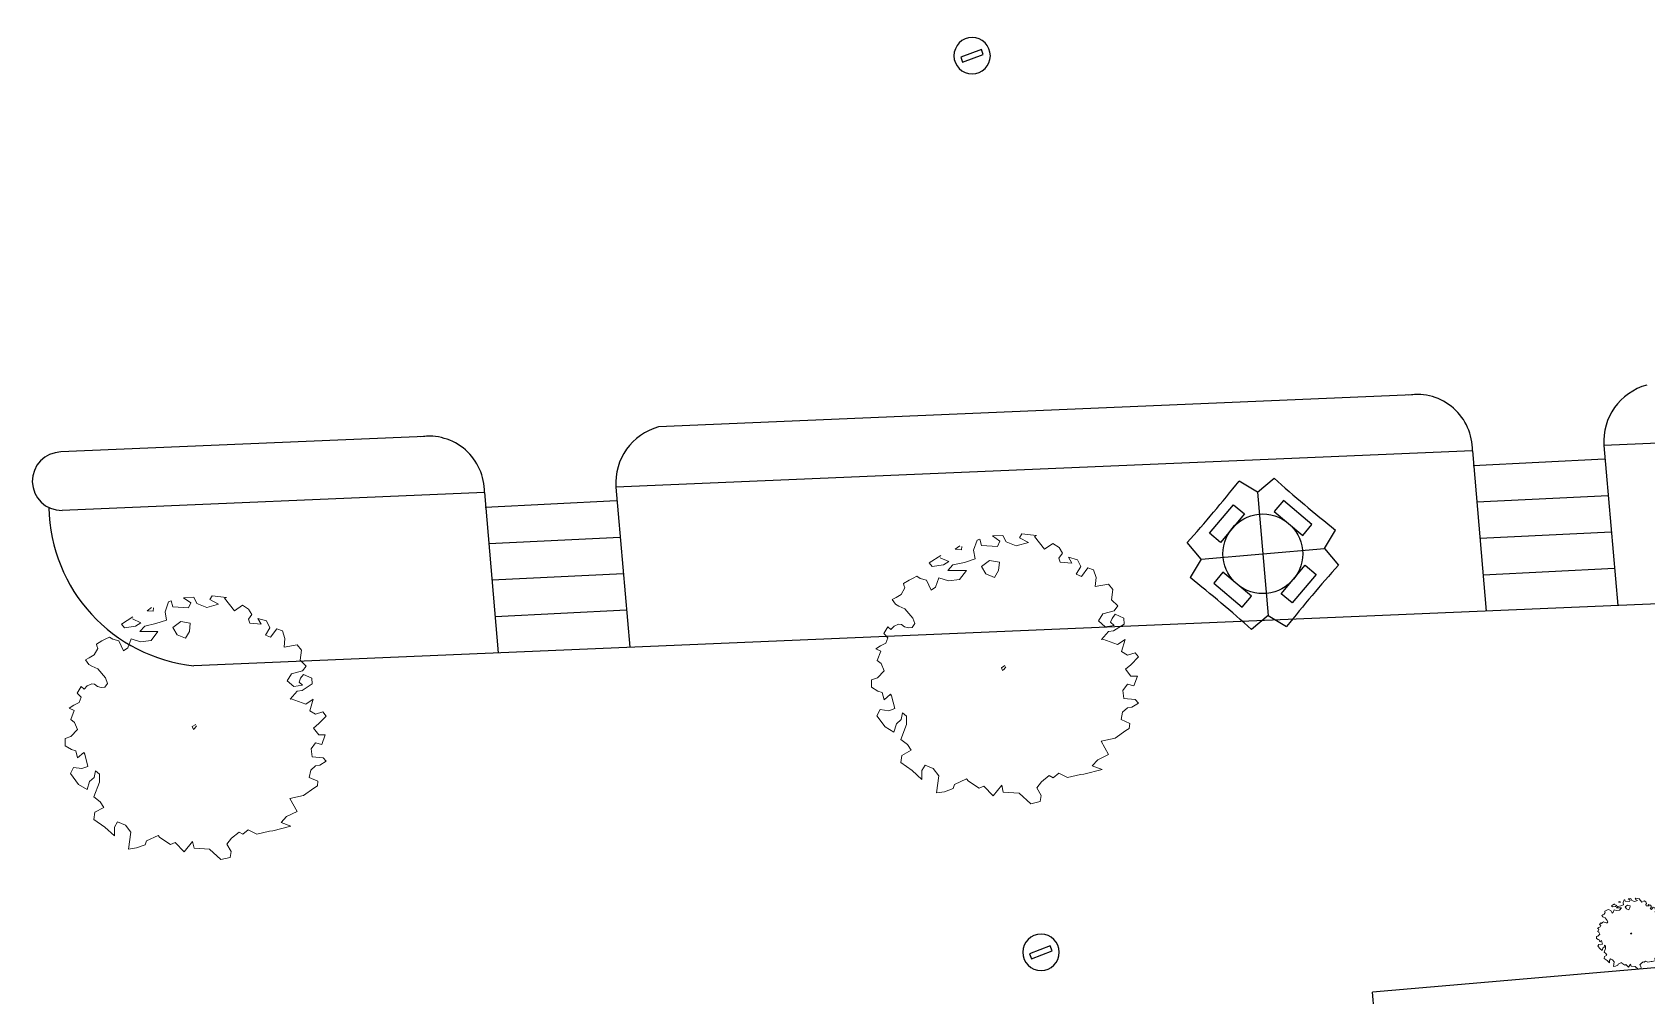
# Model space of a CAD drawing. Extents: x 2080 to 102394, y 2071 to 93424.
# Drawn here: x 86683 to 87346, y 79612 to 80008 of the extents above; entities that cross this region are included whole.
import ezdxf

# ---------------------------------------------------------------- set-up
doc = ezdxf.new("R2010")
doc.units = 0
doc.header["$LTSCALE"] = 20
doc.header["$MEASUREMENT"] = 0
doc.layers.add('ELEC', color=11, linetype='Continuous')
doc.layers.add('Roof lilne', color=31, linetype='Continuous')
doc.layers.add('Mango tree', color=96, linetype='Continuous', lineweight=5)
doc.layers.add('sappotta', color=114, linetype='Continuous', lineweight=5)

# ---------------------------------------------------------------- blocks, each defined once
blk = doc.blocks.new('NEEM')
at = {"layer": 'sappotta', "linetype": 'Continuous'}
for p, q in [((-0.213, 1.092), (-0.242, 1.007)), ((-0.191, 1.099), (-0.213, 1.092)), ((-0.177, 1.048), (-0.191, 1.099)), ((0.003, 1.132), (-0.083, 1.127)), ((-0.083, 1.127), (-0.023, 1.083)), ((-0.023, 1.083), (-0.043, 1.039)), ((0.03, 1.077), (0.003, 1.132)), ((0.162, 1.144), (0.142, 1.112)), ((0.142, 1.112), (0.216, 1.072)), ((0.283, 1.13), (0.162, 1.144)), ((0.267, 1.123), (0.283, 1.13)), ((0.351, 1.016), (0.267, 1.123)), ((-0.517, 0.963), (-0.614, 0.901)), ((-0.359, 1.043), (-0.396, 1.016)), ((-0.396, 1.016), (-0.345, 1.011)), ((-0.345, 1.011), (-0.34, 1.039)), ((-0.242, 1.007), (-0.23, 0.935)), ((-0.043, 1.039), (-0.177, 1.048)), ((0.114, 1.043), (0.03, 1.077)), ((0.216, 1.072), (0.114, 1.043)), ((0.421, 1.063), (0.351, 1.016)), ((0.473, 1.03), (0.421, 1.063)), ((0.472, 0.942), (0.501, 0.982)), ((0.501, 0.982), (0.473, 1.03)), ((0.551, 0.95), (0.581, 0.9)), ((0.627, 0.928), (0.551, 0.95)), ((-0.614, 0.901), (-0.589, 0.87)), ((-0.589, 0.87), (-0.494, 0.884)), ((-0.521, 0.945), (-0.521, 0.945)), ((-0.449, 0.913), (-0.521, 0.945)), ((-0.494, 0.884), (-0.449, 0.913)), ((-0.415, 0.884), (-0.459, 0.839)), ((-0.459, 0.839), (-0.303, 0.837)), ((-0.32, 0.906), (-0.415, 0.884)), ((-0.303, 0.837), (-0.361, 0.762)), ((-0.23, 0.935), (-0.32, 0.906)), ((-0.108, 0.922), (-0.177, 0.872)), ((-0.177, 0.872), (-0.139, 0.809)), ((-0.027, 0.908), (-0.108, 0.922)), ((-0.067, 0.78), (-0.034, 0.839)), ((-0.034, 0.839), (-0.027, 0.908)), ((0.483, 0.908), (0.472, 0.942)), ((0.581, 0.9), (0.483, 0.908)), ((0.616, 0.806), (0.654, 0.87)), ((0.654, 0.87), (0.627, 0.928)), ((0.715, 0.86), (0.66, 0.788)), ((0.762, 0.844), (0.715, 0.86)), ((0.783, 0.779), (0.762, 0.844)), ((-0.818, 0.692), (-0.85, 0.638)), ((-0.783, 0.757), (-0.83, 0.729)), ((-0.83, 0.729), (-0.826, 0.714)), ((-0.826, 0.714), (-0.818, 0.692)), ((-0.749, 0.774), (-0.783, 0.757)), ((-0.717, 0.789), (-0.749, 0.774)), ((-0.689, 0.772), (-0.717, 0.789)), ((-0.638, 0.758), (-0.689, 0.772)), ((-0.598, 0.672), (-0.638, 0.758)), ((-0.562, 0.699), (-0.598, 0.672)), ((-0.533, 0.776), (-0.562, 0.699)), ((-0.452, 0.75), (-0.533, 0.776)), ((-0.361, 0.762), (-0.452, 0.75)), ((-0.139, 0.809), (-0.067, 0.78)), ((0.66, 0.788), (0.616, 0.806)), ((0.776, 0.704), (0.783, 0.779)), ((0.888, 0.723), (0.776, 0.704)), ((0.924, 0.679), (0.888, 0.723)), ((0.913, 0.591), (0.924, 0.679)), ((-0.892, 0.613), (-0.923, 0.594)), ((-0.923, 0.594), (-0.895, 0.555)), ((-0.895, 0.555), (-0.868, 0.54)), ((-0.85, 0.638), (-0.892, 0.613)), ((0.964, 0.541), (0.913, 0.591)), ((0.934, 0.5), (0.964, 0.541)), ((-0.868, 0.54), (-0.818, 0.517)), ((-0.818, 0.517), (-0.752, 0.44)), ((-0.752, 0.44), (-0.735, 0.394)), ((0.804, 0.415), (0.84, 0.475)), ((0.86, 0.367), (0.804, 0.415)), ((0.84, 0.475), (0.934, 0.5)), ((0.917, 0.437), (0.904, 0.404)), ((0.942, 0.471), (0.917, 0.437)), ((1.014, 0.439), (0.942, 0.471)), ((1.018, 0.389), (1.014, 0.439)), ((-0.96, 0.366), (-0.994, 0.31)), ((-0.994, 0.31), (-0.961, 0.275)), ((-0.961, 0.275), (-0.978, 0.229)), ((-0.935, 0.345), (-0.96, 0.366)), ((-0.908, 0.372), (-0.935, 0.345)), ((-0.87, 0.389), (-0.908, 0.372)), ((-0.846, 0.386), (-0.87, 0.389)), ((-0.821, 0.367), (-0.846, 0.386)), ((-0.788, 0.359), (-0.821, 0.367)), ((-0.757, 0.361), (-0.788, 0.359)), ((-0.735, 0.394), (-0.757, 0.361)), ((0.829, 0.259), (0.888, 0.326)), ((0.933, 0.378), (0.86, 0.367)), ((0.888, 0.326), (0.93, 0.332)), ((0.904, 0.404), (0.933, 0.378)), ((0.93, 0.332), (1.018, 0.389)), ((-1.023, 0.208), (-1.062, 0.182)), ((-1.062, 0.182), (-1.02, 0.162)), ((-1.02, 0.162), (-1.049, 0.084)), ((-0.978, 0.229), (-1.023, 0.208)), ((0.838, 0.262), (0.829, 0.259)), ((0.931, 0.228), (0.838, 0.262)), ((0.962, 0.217), (0.931, 0.228)), ((1.025, 0.259), (0.962, 0.217)), ((0.996, 0.16), (1.025, 0.259)), ((1.046, 0.129), (0.996, 0.16)), ((1.109, 0.149), (1.046, 0.129)), ((1.137, 0.114), (1.109, 0.149)), ((-1.049, 0.084), (-1.017, 0.059)), ((-1.017, 0.059), (-0.991, -0.002)), ((0.02, 0.041), (-0.009, 0.024)), ((-0.009, 0.024), (0, 0)), ((0, 0), (0.014, 0.011)), ((0.014, 0.011), (0.027, 0.031)), ((1.029, 0.011), (1.074, 0.049)), ((1.074, -0.047), (1.029, 0.011)), ((1.074, 0.049), (1.137, 0.114)), ((-1.097, -0.077), (-1.098, -0.14)), ((-1.048, -0.062), (-1.097, -0.077)), ((-0.991, -0.002), (-1.048, -0.062)), ((1.007, -0.166), (1.046, -0.114)), ((1.046, -0.114), (1.1, -0.129)), ((1.129, -0.047), (1.074, -0.047)), ((1.1, -0.129), (1.129, -0.047)), ((-1.098, -0.14), (-1.044, -0.173)), ((-1.044, -0.173), (-1.007, -0.185)), ((-1.007, -0.185), (-0.992, -0.244)), ((-0.992, -0.244), (-0.937, -0.198)), ((-0.937, -0.198), (-0.93, -0.213)), ((-0.93, -0.213), (-0.902, -0.318)), ((1.016, -0.234), (1.007, -0.166)), ((1.11, -0.243), (1.016, -0.234)), ((1.137, -0.273), (1.11, -0.243)), ((-1.025, -0.325), (-1.052, -0.378)), ((-1.052, -0.378), (-0.982, -0.471)), ((-0.953, -0.336), (-1.025, -0.325)), ((-0.902, -0.318), (-0.953, -0.336)), ((-0.848, -0.411), (-0.837, -0.355)), ((-0.837, -0.355), (-0.803, -0.383)), ((-0.803, -0.383), (-0.803, -0.452)), ((0.992, -0.411), (1.004, -0.349)), ((1.004, -0.349), (1.045, -0.311)), ((1.045, -0.311), (1.083, -0.306)), ((1.083, -0.306), (1.137, -0.273)), ((-0.982, -0.471), (-0.91, -0.516)), ((-0.91, -0.516), (-0.888, -0.446)), ((-0.888, -0.446), (-0.848, -0.411)), ((-0.803, -0.452), (-0.853, -0.576)), ((0.943, -0.565), (1.032, -0.503)), ((1.066, -0.443), (0.992, -0.411)), ((1.032, -0.503), (1.061, -0.484)), ((1.061, -0.484), (1.066, -0.443)), ((-0.853, -0.576), (-0.797, -0.619)), ((-0.766, -0.668), (-0.844, -0.71)), ((-0.797, -0.619), (-0.766, -0.668)), ((0.826, -0.591), (0.943, -0.565)), ((0.887, -0.704), (0.826, -0.591)), ((-0.844, -0.71), (-0.852, -0.77)), ((-0.852, -0.77), (-0.758, -0.838)), ((-0.676, -0.836), (-0.649, -0.791)), ((-0.649, -0.791), (-0.582, -0.82)), ((0.751, -0.797), (0.797, -0.747)), ((0.834, -0.828), (0.751, -0.797)), ((0.797, -0.747), (0.887, -0.704)), ((-0.758, -0.838), (-0.675, -0.912)), ((-0.675, -0.912), (-0.676, -0.836)), ((-0.582, -0.82), (-0.534, -0.881)), ((-0.534, -0.881), (-0.554, -1.025)), ((-0.401, -0.955), (-0.302, -0.907)), ((-0.302, -0.907), (-0.286, -0.926)), ((-0.286, -0.926), (-0.197, -0.986)), ((0.287, -0.982), (0.327, -0.932)), ((0.327, -0.932), (0.391, -0.879)), ((0.391, -0.879), (0.423, -0.897)), ((0.423, -0.897), (0.47, -0.86)), ((0.47, -0.86), (0.543, -0.896)), ((0.543, -0.896), (0.652, -0.871)), ((0.652, -0.871), (0.68, -0.867)), ((0.68, -0.867), (0.834, -0.828)), ((-0.554, -1.025), (-0.486, -1.015)), ((-0.486, -1.015), (-0.413, -0.988)), ((-0.413, -0.988), (-0.401, -0.955)), ((-0.197, -0.986), (-0.157, -0.969)), ((-0.157, -0.969), (-0.078, -1.049)), ((-0.078, -1.049), (-0.006, -0.96)), ((-0.006, -0.96), (0.006, -1.017)), ((0.006, -1.017), (0.139, -1.026)), ((0.139, -1.026), (0.236, -1.115)), ((0.324, -1.046), (0.287, -0.982)), ((0.314, -1.096), (0.324, -1.046)), ((0.236, -1.115), (0.314, -1.096))]:
    blk.add_line(p, q, dxfattribs=at)
blk = doc.blocks.new('A$C4BBE2067')
at = {"layer": 'Roof lilne'}
for p in [(207, 81), (33, 0)]:
    blk.add_line(p, (207, 0), dxfattribs=at)
blk = doc.blocks.new('A$C2E3D03D7')
at = {"layer": 'ELEC', "linetype": 'Continuous', "ltscale": 0.5}
for p, q in [((30.59, 56.02), (23.38, 61.18)), ((30.59, 56.02), (37.8, 61.18)), ((30.59, 56.02), (30.59, 5.16)), ((5.16, 30.59), (0, 37.8)), ((56.02, 30.59), (61.18, 37.8)), ((5.16, 30.59), (0, 23.38)), ((5.16, 30.59), (56.02, 30.59)), ((56.02, 30.59), (61.18, 23.38)), ((30.59, 5.16), (23.38, 0)), ((30.59, 5.16), (37.8, 0))]:
    blk.add_line(p, q, dxfattribs=at)
for points in [[(9.52, 40.86), (20.31, 51.66), (24.42, 47.56), (13.62, 36.76)], [(51.66, 40.86), (40.86, 51.66), (36.76, 47.56), (47.56, 36.76)], [(9.52, 20.31), (20.31, 9.52), (24.42, 13.62), (13.62, 24.42)], [(51.66, 20.31), (40.86, 9.52), (36.76, 13.62), (47.56, 24.42)]]:
    blk.add_lwpolyline(points, close=True, dxfattribs=at)
blk.add_circle((30.59, 30.59), 16.36, dxfattribs=at)
for centre, start, end in [((-373.61, 434.78), 313.26239, 316.73761), ((434.78, 434.78), 223.26239, 226.73761), ((-373.61, -373.61), 43.26239, 46.73761), ((434.78, -373.61), 133.26239, 136.73761)]:
    blk.add_arc(centre, 545.14, start, end, dxfattribs=at)
blk = doc.blocks.new('A$C16A84746')
at = {"layer": 'ELEC'}
blk.add_lwpolyline([(14.9, 44.1), (61.5, 44.1), (61.5, 32.9), (14.9, 32.9)], close=True, dxfattribs=at)
blk.add_circle((38.5, 38.5), 38.5, dxfattribs=at)

msp = doc.modelspace()

# ---------------------------------------------------------------- linework, layer by layer
at = {"ltscale": 0.5}
for p, q in [((87253.344, 79859.33), (86940.394, 79846.124)), ((87709.474, 79854.564), (87328.535, 79838.488)), ((86847.639, 79842.209), (86694.965, 79835.766)), ((87274.532, 79836.209), (86922.831, 79821.367)), ((87274.532, 79836.209), (87280.206, 79770.39)), ((87328.501, 79838.892), (87328.512, 79838.893)), ((87328.535, 79838.488), (87334.209, 79772.669)), ((87274.829, 79830.217), (87328.81, 79832.9)), ((86922.796, 79821.771), (86922.808, 79821.772)), ((86922.831, 79821.367), (86928.505, 79755.548)), ((86868.827, 79819.088), (86695.428, 79811.771)), ((86868.827, 79819.088), (86874.501, 79753.269)), ((86869.125, 79813.096), (86923.105, 79815.779)), ((87276.336, 79815.273), (87330.305, 79817.956)), ((86870.632, 79798.152), (86924.601, 79800.835)), ((87277.626, 79800.318), (87331.595, 79803.001)), ((87278.915, 79785.364), (87332.884, 79788.047)), ((86871.921, 79783.198), (86925.89, 79785.881)), ((87506.076, 79779.922), (86749.594, 79747.998)), ((86873.21, 79768.243), (86927.179, 79770.926))]:
    msp.add_line(p, q, dxfattribs=at)
for centre, radius, start, end in [((87352.513, 79840.086), 24.031, 105.481592, 183.811994), ((87251.759, 79836.609), 22.776, 358.993816, 98.822615), ((86846.055, 79819.488), 22.776, 358.993816, 98.822615), ((86946.808, 79822.965), 24.031, 105.481592, 183.811994), ((86695.196, 79823.769), 12, 91.106344, 271.106344), ((86756.391, 79814.026), 66.377, 180.936442, 264.12281)]:
    msp.add_arc(centre, radius, start, end, dxfattribs=at)

# ---------------------------------------------------------------- block references
at = {"ltscale": 0.5, "rotation": 184.9270543800106}
msp.add_blockref('A$C4BBE2067', (87439.713, 79631.627), dxfattribs=at)
at = {"layer": 'ELEC', "linetype": 'Continuous', "ltscale": 0.5, "xscale": -0.1944000000041392, "yscale": 0.1944000000075903, "zscale": 0.1944, "rotation": 200.7708789352497}
for p in [(87059.458, 80002.831), (87087.754, 79634.644)]:
    msp.add_blockref('A$C16A84746', p, dxfattribs=at)
at = {"layer": 'ELEC', "linetype": 'Continuous', "ltscale": 0.5, "rotation": 4.838476962189209}
msp.add_blockref('A$C2E3D03D7', (87160.569, 79760.874, 0.001), dxfattribs=at)
at = {"layer": 'Mango tree', "linetype": 'Continuous'}
for p, xscale, yscale, zscale in [((87081.605, 79745.996, 0.001), 49.05002279744076, 49.05002279749897, 49.05002279716449), ((86749.335, 79721.836, 0.007), 47.98491632490186, 47.98491632496007, 47.98491632462534), ((87339.586, 79637.726, 0.005), 12.88907940243371, 12.88907940244826, 12.88907940235828)]:
    msp.add_blockref('NEEM', p, dxfattribs=dict(at, xscale=xscale, yscale=yscale, zscale=zscale))

doc.saveas('drawing.dxf')
